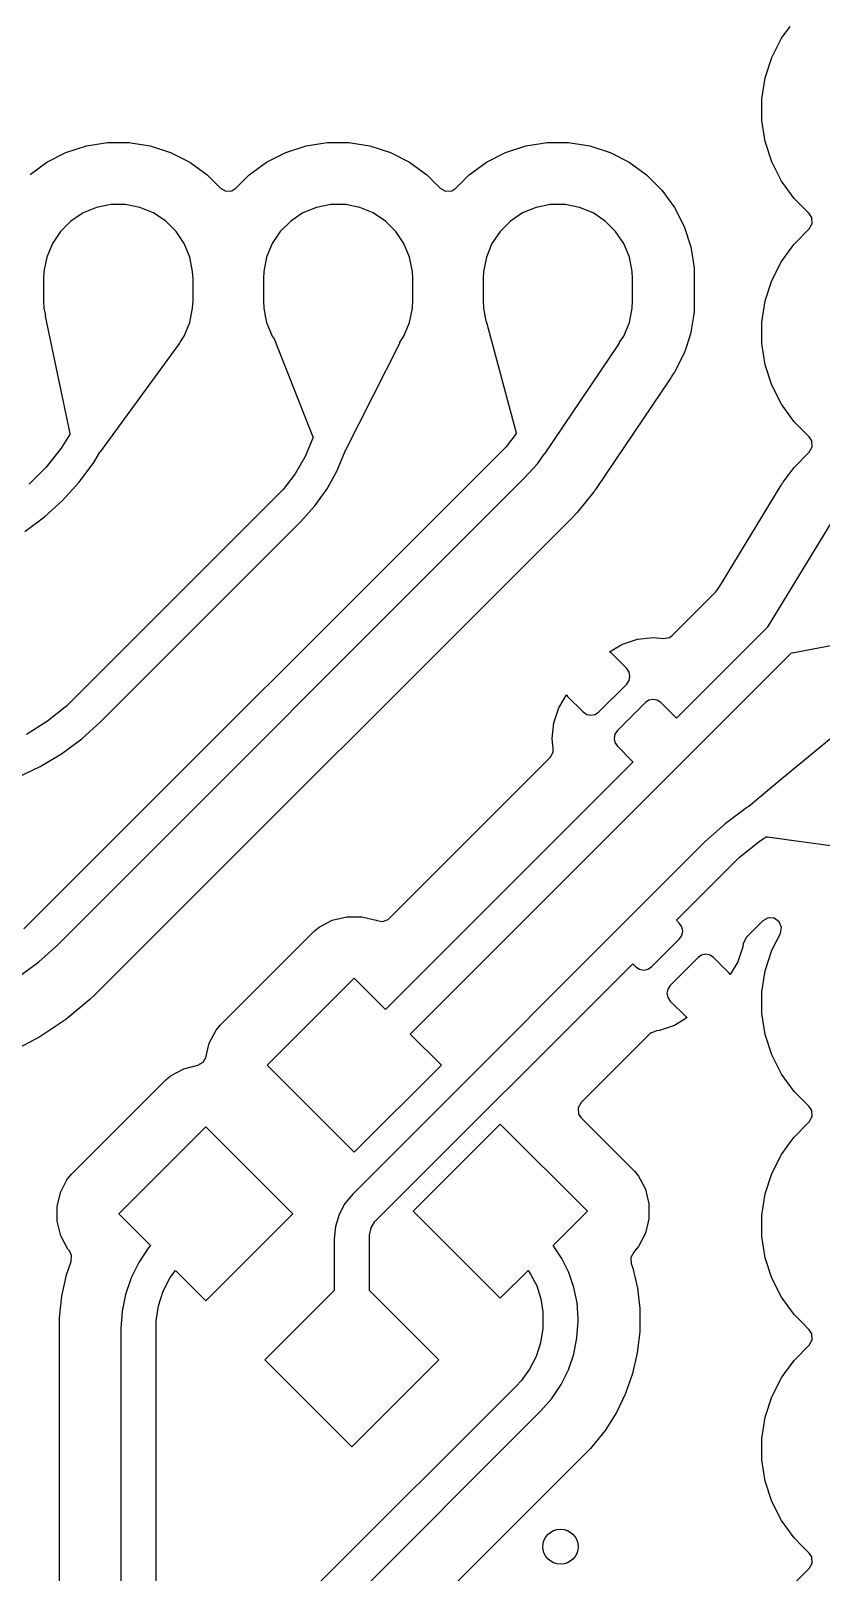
# Model space of a CAD drawing. Extents: x 86.9 to 125.9, y -129.9 to -70.9.
# Drawn here: x 104.18 to 113.17, y -97.34 to -79.8 of the extents above; entities that cross this region are included whole.
import ezdxf

# ---------------------------------------------------------------- set-up
doc = ezdxf.new("R2010")
doc.units = 0
doc.layers.add('BLACK', color=7, linetype='CONTINUOUS')

msp = doc.modelspace()

# ---------------------------------------------------------------- linework, layer by layer
at = {"layer": 'BLACK', "linetype": 'Continuous'}
for p, q in [((112.714894, -79.887361), (112.813046, -79.752266)), ((112.604096, -80.104815), (112.714894, -79.887361)), ((112.528679, -80.336924), (112.604096, -80.104815)), ((112.4905, -80.577973), (112.528679, -80.336924)), ((112.4905, -80.822027), (112.4905, -80.577973)), ((112.528679, -81.063076), (112.4905, -80.822027)), ((104.358357, -81.298896), (104.575813, -81.188097)), ((104.575813, -81.188097), (104.575814, -81.188096)), ((104.575814, -81.188096), (104.575815, -81.188096)), ((104.575815, -81.188096), (104.807924, -81.112679)), ((104.807924, -81.112679), (104.807926, -81.112678)), ((104.807926, -81.112678), (104.807928, -81.112678)), ((104.807928, -81.112678), (104.976231, -81.086021)), ((104.976231, -81.086021), (105.048973, -81.0745)), ((105.048973, -81.0745), (105.293027, -81.0745)), ((105.293027, -81.0745), (105.314468, -81.077896)), ((105.314468, -81.077896), (105.534073, -81.112678)), ((105.534073, -81.112678), (105.766188, -81.188097)), ((105.766188, -81.188097), (105.983643, -81.298896)), ((106.858361, -81.298894), (107.075815, -81.188096)), ((107.075815, -81.188096), (107.307924, -81.112679)), ((107.307924, -81.112679), (107.307926, -81.112678)), ((107.307926, -81.112678), (107.307928, -81.112678)), ((107.307928, -81.112678), (107.476231, -81.086021)), ((107.476231, -81.086021), (107.548973, -81.0745)), ((107.548973, -81.0745), (107.793027, -81.0745)), ((107.793027, -81.0745), (107.814468, -81.077896)), ((107.814468, -81.077896), (108.034073, -81.112678)), ((108.034073, -81.112678), (108.266188, -81.188097)), ((108.266188, -81.188097), (108.483643, -81.298896)), ((109.358361, -81.298894), (109.575815, -81.188096)), ((109.575815, -81.188096), (109.807924, -81.112679)), ((109.807924, -81.112679), (109.807926, -81.112678)), ((109.807926, -81.112678), (109.807928, -81.112678)), ((109.807928, -81.112678), (109.976231, -81.086021)), ((109.976231, -81.086021), (110.048973, -81.0745)), ((110.048973, -81.0745), (110.293027, -81.0745)), ((110.293027, -81.0745), (110.314468, -81.077896)), ((110.314468, -81.077896), (110.534073, -81.112678)), ((110.534073, -81.112678), (110.766188, -81.188097)), ((110.766188, -81.188097), (110.983643, -81.298896)), ((112.604096, -81.295185), (112.528679, -81.063076)), ((104.168767, -81.43664), (104.358357, -81.298896)), ((105.983643, -81.298896), (106.181077, -81.442339)), ((106.660924, -81.442339), (106.858358, -81.298896)), ((106.858358, -81.298896), (106.858359, -81.298895)), ((106.858359, -81.298895), (106.858361, -81.298894)), ((108.483643, -81.298896), (108.681077, -81.442339)), ((109.160924, -81.442339), (109.358358, -81.298896)), ((109.358358, -81.298896), (109.358359, -81.298895)), ((109.358359, -81.298895), (109.358361, -81.298894)), ((110.983643, -81.298896), (111.181077, -81.442339)), ((112.714894, -81.512639), (112.604096, -81.295185)), ((106.181077, -81.442339), (106.181082, -81.442343)), ((106.181082, -81.442343), (106.333319, -81.594581)), ((106.508681, -81.594581), (106.660919, -81.442343)), ((106.660919, -81.442343), (106.660924, -81.442339)), ((108.681077, -81.442339), (108.681082, -81.442343)), ((108.681082, -81.442343), (108.833319, -81.594581)), ((109.008681, -81.594581), (109.160919, -81.442343)), ((109.160919, -81.442343), (109.160924, -81.442339)), ((111.181077, -81.442339), (111.181082, -81.442343)), ((111.181082, -81.442343), (111.353657, -81.614918)), ((112.858345, -81.710083), (112.714894, -81.512639)), ((106.333319, -81.594581), (106.394642, -81.628066)), ((106.394642, -81.628066), (106.464334, -81.623082)), ((106.464334, -81.623082), (106.508681, -81.594581)), ((108.833319, -81.594581), (108.894642, -81.628066)), ((108.894642, -81.628066), (108.964334, -81.623082)), ((108.964334, -81.623082), (109.008681, -81.594581)), ((111.353657, -81.614918), (111.353661, -81.614923)), ((111.353661, -81.614923), (111.497104, -81.812357)), ((112.960619, -81.812357), (112.858345, -81.710083)), ((104.770313, -81.875367), (104.631766, -81.967941)), ((104.924258, -81.811601), (104.770313, -81.875367)), ((105.087685, -81.779093), (104.924258, -81.811601)), ((105.254315, -81.779093), (105.087685, -81.779093)), ((105.417742, -81.811601), (105.254315, -81.779093)), ((105.571687, -81.875367), (105.417742, -81.811601)), ((105.710234, -81.967941), (105.571687, -81.875367)), ((107.270313, -81.875367), (107.131766, -81.967941)), ((107.424258, -81.811601), (107.270313, -81.875367)), ((107.587685, -81.779093), (107.424258, -81.811601)), ((107.754315, -81.779093), (107.587685, -81.779093)), ((107.917742, -81.811601), (107.754315, -81.779093)), ((108.071687, -81.875367), (107.917742, -81.811601)), ((108.210234, -81.967941), (108.071687, -81.875367)), ((109.770313, -81.875367), (109.631766, -81.967941)), ((109.924258, -81.811601), (109.770313, -81.875367)), ((110.087685, -81.779093), (109.924258, -81.811601)), ((110.254315, -81.779093), (110.087685, -81.779093)), ((110.417742, -81.811601), (110.254315, -81.779093)), ((110.571687, -81.875367), (110.417742, -81.811601)), ((110.710234, -81.967941), (110.571687, -81.875367)), ((111.497104, -81.812357), (111.607903, -82.029812)), ((113.030581, -81.882319), (112.960619, -81.812357)), ((113.059082, -81.926666), (113.030581, -81.882319)), ((104.631766, -81.967941), (104.513941, -82.085766)), ((105.828059, -82.085766), (105.710234, -81.967941)), ((107.131766, -81.967941), (107.013941, -82.085766)), ((108.328059, -82.085766), (108.210234, -81.967941)), ((109.631766, -81.967941), (109.513941, -82.085766)), ((110.828059, -82.085766), (110.710234, -81.967941)), ((111.607903, -82.029812), (111.683322, -82.261927)), ((112.858344, -82.229918), (113.030581, -82.057681)), ((113.030581, -82.057681), (113.064066, -81.996358)), ((113.064066, -81.996358), (113.059082, -81.926666)), ((104.421367, -82.224313), (104.357601, -82.378258)), ((104.513941, -82.085766), (104.421367, -82.224313)), ((105.920633, -82.224313), (105.828059, -82.085766)), ((105.984399, -82.378258), (105.920633, -82.224313)), ((106.921367, -82.224313), (106.857601, -82.378258)), ((107.013941, -82.085766), (106.921367, -82.224313)), ((108.420633, -82.224313), (108.328059, -82.085766)), ((108.484399, -82.378258), (108.420633, -82.224313)), ((109.421367, -82.224313), (109.357601, -82.378258)), ((109.513941, -82.085766), (109.421367, -82.224313)), ((110.920633, -82.224313), (110.828059, -82.085766)), ((110.984399, -82.378258), (110.920633, -82.224313)), ((112.823589, -82.277754), (112.85834, -82.229923)), ((112.85834, -82.229923), (112.858344, -82.229918)), ((104.357601, -82.378258), (104.325093, -82.541685)), ((106.016907, -82.541685), (105.984399, -82.378258)), ((106.857601, -82.378258), (106.825093, -82.541685)), ((108.516907, -82.541685), (108.484399, -82.378258)), ((109.357601, -82.378258), (109.325093, -82.541685)), ((111.016907, -82.541685), (110.984399, -82.378258)), ((111.683322, -82.261927), (111.709524, -82.427361)), ((112.714894, -82.427361), (112.823589, -82.277754)), ((104.325093, -82.541685), (104.321, -82.625)), ((106.021, -82.625), (106.016907, -82.541685)), ((106.825093, -82.541685), (106.821, -82.625)), ((108.521, -82.625), (108.516907, -82.541685)), ((109.325093, -82.541685), (109.321, -82.625)), ((111.021, -82.625), (111.016907, -82.541685)), ((111.709524, -82.427361), (111.7215, -82.502973)), ((111.7215, -82.502973), (111.7215, -82.997027)), ((112.604096, -82.644815), (112.714894, -82.427361)), ((104.321, -82.625), (104.321, -82.875)), ((106.021, -82.875), (106.021, -82.625)), ((106.821, -82.625), (106.821, -82.875)), ((108.521, -82.875), (108.521, -82.625)), ((109.321, -82.625), (109.321, -82.875)), ((111.021, -82.875), (111.021, -82.625)), ((112.528679, -82.876924), (112.604096, -82.644815)), ((104.321, -82.875), (104.325093, -82.958315)), ((106.016907, -82.958315), (106.021, -82.875)), ((106.821, -82.875), (106.825093, -82.958315)), ((108.516907, -82.958315), (108.521, -82.875)), ((109.321, -82.875), (109.325093, -82.958315)), ((111.016907, -82.958315), (111.021, -82.875)), ((112.4905, -83.117973), (112.528679, -82.876924)), ((104.325093, -82.958315), (104.341768, -83.042144)), ((104.340367, -83.043396), (104.33946, -83.050893)), ((104.33946, -83.050893), (104.621321, -84.385249)), ((104.341768, -83.042144), (104.340367, -83.043396)), ((105.920633, -83.275687), (105.984399, -83.121742)), ((105.984399, -83.121742), (106.016907, -82.958315)), ((106.825093, -82.958315), (106.842102, -83.043822)), ((106.842102, -83.043822), (106.841658, -83.051709)), ((106.841658, -83.051709), (106.841825, -83.052158)), ((106.841825, -83.052158), (106.845709, -83.061953)), ((106.845709, -83.061953), (106.857601, -83.121742)), ((106.857601, -83.121742), (106.921367, -83.275687)), ((108.420633, -83.275687), (108.484399, -83.121742)), ((108.484399, -83.121742), (108.516907, -82.958315)), ((109.325093, -82.958315), (109.341819, -83.042399)), ((109.340918, -83.043204), (109.34016, -83.051325)), ((109.34016, -83.051325), (109.353312, -83.100176)), ((109.341819, -83.042399), (109.340918, -83.043204)), ((109.353312, -83.100176), (109.357601, -83.121742)), ((109.357601, -83.121742), (109.361932, -83.132196)), ((110.920633, -83.275687), (110.984399, -83.121742)), ((110.984399, -83.121742), (111.016907, -82.958315)), ((111.71311, -83.05), (111.684149, -83.232852)), ((111.7215, -82.997027), (111.71311, -83.05)), ((112.4905, -83.362027), (112.4905, -83.117973)), ((105.873134, -83.346775), (105.920633, -83.275687)), ((106.921367, -83.275687), (106.943666, -83.309058)), ((108.373772, -83.345819), (108.420633, -83.275687)), ((109.361932, -83.132196), (109.697197, -84.377563)), ((110.873302, -83.346524), (110.920633, -83.275687)), ((111.683321, -83.238076), (111.625073, -83.417345)), ((111.684149, -83.232852), (111.683321, -83.238076)), ((104.967469, -84.594098), (105.871331, -83.356026)), ((105.871331, -83.356026), (105.873441, -83.347323)), ((105.873441, -83.347323), (105.873134, -83.346775)), ((106.943666, -83.309058), (107.384426, -84.420916)), ((107.760693, -84.568902), (108.373588, -83.355474)), ((108.373588, -83.355474), (108.37426, -83.346544)), ((108.37426, -83.346544), (108.373772, -83.345819)), ((110.022521, -84.61459), (110.871882, -83.355929)), ((110.871882, -83.355929), (110.87367, -83.347154)), ((110.87367, -83.347154), (110.873302, -83.346524)), ((111.607903, -83.470187), (111.497107, -83.687637)), ((111.625073, -83.417345), (111.607903, -83.470187)), ((112.528679, -83.603076), (112.4905, -83.362027)), ((112.604096, -83.835185), (112.528679, -83.603076)), ((111.456681, -83.75057), (110.607325, -85.009223)), ((111.456688, -83.750557), (111.456681, -83.75057)), ((111.464881, -83.734539), (111.456688, -83.750557)), ((111.474959, -83.718122), (111.464881, -83.734539)), ((111.497106, -83.687639), (111.474959, -83.718122)), ((111.497107, -83.687637), (111.497106, -83.687639)), ((112.714894, -84.052639), (112.604096, -83.835185)), ((112.858345, -84.250083), (112.714894, -84.052639)), ((112.945499, -84.337237), (112.858345, -84.250083)), ((113.030581, -84.422319), (112.945499, -84.337237)), ((104.624576, -84.389998), (104.523, -84.551655)), ((104.621321, -84.385249), (104.624576, -84.389998)), ((107.382893, -84.438192), (107.296293, -84.647262)), ((107.386852, -84.423417), (107.382893, -84.438192)), ((107.384426, -84.420916), (107.386852, -84.423417)), ((109.699991, -84.381738), (109.57985, -84.538308)), ((109.697197, -84.377563), (109.699991, -84.381738)), ((113.059082, -84.466666), (113.030581, -84.422319)), ((113.064066, -84.536358), (113.059082, -84.466666)), ((109.50632, -84.611838), (104.196476, -89.921681)), ((104.523, -84.551655), (104.35171, -84.766447)), ((104.891358, -84.715147), (104.961593, -84.597967)), ((104.961593, -84.597967), (104.967469, -84.594098)), ((107.296293, -84.647262), (107.183145, -84.84324)), ((107.66043, -84.804668), (107.751679, -84.584372)), ((107.751679, -84.584372), (107.754542, -84.574436)), ((107.754542, -84.574436), (107.754727, -84.574436)), ((107.754727, -84.574436), (107.760693, -84.568902)), ((109.57985, -84.538308), (109.50632, -84.611836)), ((109.50632, -84.611836), (109.506321, -84.611837)), ((109.506321, -84.611837), (109.50632, -84.611838)), ((109.937605, -84.728575), (110.015274, -84.619111)), ((110.015274, -84.619111), (110.022105, -84.615168)), ((110.022105, -84.615168), (110.022521, -84.61459)), ((112.858342, -84.76992), (113.030581, -84.597681)), ((113.030581, -84.597681), (113.064066, -84.536358)), ((104.254563, -84.863603), (104.157451, -84.960715)), ((104.254579, -84.863579), (104.254563, -84.863603)), ((104.35171, -84.766447), (104.254578, -84.863578)), ((104.254578, -84.863578), (104.254579, -84.863579)), ((104.724983, -84.939478), (104.891358, -84.715147)), ((107.183145, -84.84324), (107.045384, -85.022773)), ((107.545089, -85.013361), (107.66043, -84.804668)), ((109.789164, -84.894678), (109.937605, -84.728575)), ((112.76477, -84.897432), (112.782802, -84.873834)), ((112.782802, -84.873834), (112.784548, -84.871491)), ((112.784548, -84.871491), (112.823837, -84.817414)), ((112.823837, -84.817414), (112.858342, -84.76992)), ((104.479319, -90.204524), (109.789162, -84.89468)), ((104.537421, -85.146421), (104.724983, -84.939478)), ((107.045384, -85.022773), (106.965377, -85.10278)), ((107.407107, -85.207828), (107.545089, -85.013361)), ((109.789162, -84.89468), (109.789164, -84.894678)), ((110.57936, -85.047355), (110.391189, -85.283311)), ((110.579672, -85.046859), (110.57936, -85.047355)), ((110.580618, -85.045583), (110.579672, -85.046859)), ((110.581375, -85.044516), (110.580618, -85.045583)), ((110.581398, -85.044531), (110.581375, -85.044516)), ((110.591002, -85.031574), (110.581398, -85.044531)), ((110.59472, -85.027289), (110.591002, -85.031574)), ((110.595131, -85.026718), (110.59472, -85.027289)), ((110.607325, -85.009223), (110.595131, -85.026718)), ((112.030516, -86.089923), (112.711866, -84.973305)), ((112.711866, -84.973305), (112.714894, -84.967361)), ((112.714894, -84.967361), (112.718631, -84.962217)), ((112.718631, -84.962217), (112.725671, -84.95068)), ((112.725671, -84.95068), (112.729587, -84.944394)), ((112.729587, -84.944394), (112.732427, -84.939832)), ((112.732427, -84.939832), (112.732708, -84.93939)), ((112.732708, -84.93939), (112.732712, -84.939385)), ((112.732712, -84.939385), (112.76477, -84.897432)), ((104.330482, -85.333989), (104.537426, -85.146426)), ((104.537426, -85.146426), (104.537421, -85.146421)), ((106.965375, -85.102783), (104.686476, -87.381681)), ((106.965377, -85.10278), (106.965375, -85.102783)), ((107.248219, -85.385623), (107.407107, -85.207828)), ((104.10615, -85.500365), (104.330482, -85.333989)), ((104.969318, -87.664525), (107.248216, -85.385626)), ((110.347205, -85.327295), (105.037361, -90.637138)), ((107.248216, -85.385626), (107.248219, -85.385624)), ((107.248219, -85.385624), (107.248219, -85.385623)), ((110.347206, -85.327294), (110.347205, -85.327295)), ((110.354273, -85.320227), (110.347206, -85.327294)), ((110.354277, -85.320222), (110.354273, -85.320227)), ((110.364423, -85.310076), (110.354277, -85.320222)), ((110.391189, -85.283311), (110.364423, -85.310076)), ((113.327908, -85.31816), (112.550367, -86.592418)), ((111.98382, -86.166449), (112.030516, -86.089923)), ((111.473031, -86.682161), (111.965651, -86.189541)), ((111.965651, -86.189541), (111.98382, -86.166449)), ((112.549799, -86.596051), (111.520676, -87.625174)), ((112.550367, -86.592418), (112.549799, -86.596051)), ((113.136933, -86.82281), (114.195319, -86.615916)), ((110.759814, -86.869626), (110.892015, -86.790083)), ((110.892015, -86.790083), (110.905891, -86.781734)), ((110.905891, -86.781734), (110.905892, -86.781733)), ((110.905892, -86.781733), (110.905893, -86.781733)), ((110.905893, -86.781733), (111.076045, -86.724402)), ((111.076045, -86.724402), (111.076052, -86.7244)), ((111.076052, -86.7244), (111.254554, -86.704987)), ((111.254554, -86.704987), (111.254556, -86.704987)), ((111.254556, -86.704987), (111.371944, -86.717753)), ((111.371944, -86.717753), (111.440719, -86.705432)), ((111.440719, -86.705432), (111.473031, -86.682161)), ((108.491992, -91.219542), (112.83024, -86.881294)), ((110.777256, -86.881281), (110.759814, -86.869626)), ((110.954033, -87.058058), (110.777256, -86.881281)), ((112.83024, -86.881294), (112.832284, -86.882142)), ((112.832284, -86.882142), (112.834528, -86.881925)), ((112.834528, -86.881925), (113.136933, -86.82281)), ((110.981129, -87.098611), (110.954033, -87.058058)), ((110.990644, -87.146446), (110.981129, -87.098611)), ((110.981129, -87.194282), (110.990644, -87.146446)), ((110.635835, -87.553033), (110.954033, -87.234835)), ((110.954033, -87.234835), (110.981129, -87.194282)), ((104.586371, -87.481778), (104.365014, -87.658305)), ((104.686472, -87.381678), (104.586371, -87.481778)), ((104.686476, -87.381681), (104.686472, -87.381678)), ((110.125401, -87.67505), (110.182734, -87.504891)), ((110.182734, -87.504891), (110.244438, -87.40234)), ((110.244438, -87.40234), (110.270627, -87.358813)), ((110.270627, -87.358813), (110.282281, -87.376256)), ((110.282281, -87.376256), (110.459058, -87.553033)), ((111.166165, -87.446967), (110.847967, -87.765165)), ((111.206718, -87.419871), (111.166165, -87.446967)), ((111.254554, -87.410356), (111.206718, -87.419871)), ((111.302389, -87.419871), (111.254554, -87.410356)), ((111.342942, -87.446967), (111.302389, -87.419871)), ((111.519719, -87.623744), (111.342942, -87.446967)), ((104.365014, -87.658305), (104.125283, -87.808938)), ((104.756935, -87.85701), (104.969229, -87.664598)), ((104.969229, -87.664598), (104.969318, -87.664525)), ((110.105987, -87.853554), (110.125401, -87.67505)), ((110.459058, -87.553033), (110.499611, -87.580129)), ((110.499611, -87.580129), (110.547446, -87.589644)), ((110.547446, -87.589644), (110.595282, -87.580129)), ((110.595282, -87.580129), (110.635835, -87.553033)), ((111.520676, -87.625174), (111.519719, -87.623744)), ((104.526711, -88.027756), (104.756935, -87.85701)), ((110.118755, -87.970945), (110.105987, -87.853554)), ((110.820871, -87.805718), (110.811356, -87.853554)), ((110.811356, -87.853554), (110.820871, -87.901389)), ((110.847967, -87.765165), (110.820871, -87.805718)), ((113.469168, -87.695539), (112.718894, -88.31543)), ((104.28086, -88.175113), (104.526711, -88.027756)), ((110.083163, -88.072029), (110.116648, -88.010706)), ((110.116648, -88.010706), (110.118755, -87.970945)), ((110.820871, -87.901389), (110.847967, -87.941942)), ((110.847967, -87.941942), (111.024744, -88.118719)), ((104.021749, -88.297664), (104.28086, -88.175113)), ((111.026175, -88.119675), (108.20915, -90.9367)), ((108.25298, -89.902212), (110.083163, -88.072029)), ((111.024744, -88.118719), (111.026175, -88.119675)), ((112.718894, -88.31543), (112.342039, -88.626795)), ((112.317639, -88.642743), (112.073132, -88.824082)), ((112.341011, -88.628734), (112.317639, -88.642743)), ((112.342039, -88.626795), (112.341011, -88.628734)), ((112.073132, -88.824082), (111.847752, -89.028357)), ((111.847572, -89.028505), (107.837766, -93.038311)), ((111.847752, -89.028357), (111.847572, -89.028505)), ((112.237718, -89.204059), (112.474985, -89.014844)), ((112.474985, -89.014844), (112.547059, -88.969557)), ((112.547059, -88.969557), (112.551325, -88.972585)), ((112.551325, -88.972585), (112.552344, -88.97277)), ((112.552344, -88.97277), (113.864272, -89.152176)), ((112.130424, -89.311354), (112.237718, -89.204059)), ((111.518868, -89.922893), (112.130414, -89.311347)), ((112.130414, -89.311347), (112.130415, -89.311346)), ((112.130415, -89.311346), (112.130424, -89.311354)), ((104.196472, -89.921678), (104.096371, -90.021778)), ((104.196476, -89.921681), (104.196472, -89.921678)), ((107.454743, -90.002412), (107.60537, -89.923356)), ((107.60537, -89.923356), (107.77054, -89.882646)), ((107.77054, -89.882646), (107.940652, -89.882646)), ((107.940652, -89.882646), (108.105825, -89.923356)), ((108.105825, -89.923356), (108.105827, -89.923357)), ((108.105827, -89.923357), (108.107679, -89.92433)), ((108.107679, -89.92433), (108.109187, -89.924631)), ((108.109187, -89.924631), (108.112836, -89.926016)), ((108.112836, -89.926016), (108.113067, -89.925409)), ((108.113067, -89.925409), (108.176188, -89.938052)), ((108.176188, -89.938052), (108.24124, -89.912557)), ((108.24124, -89.912557), (108.25298, -89.902212)), ((111.554033, -89.958058), (111.518868, -89.922893)), ((111.581129, -89.998611), (111.554033, -89.958058)), ((112.503945, -89.928474), (112.315908, -90.116511)), ((112.561819, -89.895791), (112.503945, -89.928474)), ((112.631624, -89.898783), (112.561819, -89.895791)), ((112.688731, -89.93904), (112.631624, -89.898783)), ((112.715007, -90.003781), (112.688731, -89.93904)), ((106.330302, -91.117783), (107.400284, -90.047801)), ((107.400284, -90.047801), (107.400304, -90.047782)), ((107.400304, -90.047782), (107.454743, -90.002412)), ((111.235835, -90.453033), (111.554033, -90.134835)), ((111.554033, -90.134835), (111.581129, -90.094282)), ((111.590644, -90.046446), (111.581129, -89.998611)), ((111.581129, -90.094282), (111.590644, -90.046446)), ((112.315908, -90.116511), (112.282423, -90.177834)), ((112.604096, -90.264815), (112.702112, -90.072448)), ((112.702112, -90.072448), (112.715007, -90.003781)), ((104.266935, -90.39701), (104.479232, -90.204596)), ((104.479232, -90.204596), (104.479319, -90.204524)), ((111.854554, -90.310356), (111.806718, -90.319871)), ((111.902389, -90.319871), (111.854554, -90.310356)), ((112.276599, -90.224953), (112.219266, -90.395109)), ((112.280316, -90.190781), (112.276599, -90.224951)), ((112.276599, -90.224951), (112.276599, -90.224953)), ((112.282423, -90.177834), (112.280316, -90.190781)), ((112.528679, -90.496924), (112.604096, -90.264815)), ((104.036711, -90.567756), (104.266935, -90.39701)), ((108.120598, -93.321163), (111.023893, -90.417868)), ((111.023893, -90.417868), (111.059058, -90.453033)), ((111.059058, -90.453033), (111.099611, -90.480129)), ((111.099611, -90.480129), (111.147446, -90.489644)), ((111.147446, -90.489644), (111.195282, -90.480129)), ((111.195282, -90.480129), (111.235835, -90.453033)), ((111.766165, -90.346967), (111.447967, -90.665165)), ((111.806718, -90.319871), (111.766165, -90.346967)), ((111.942942, -90.346967), (111.902389, -90.319871)), ((112.119719, -90.523744), (111.942942, -90.346967)), ((112.219266, -90.395109), (112.131374, -90.541186)), ((105.03736, -90.637139), (104.974646, -90.699854)), ((105.037361, -90.637138), (105.03736, -90.637139)), ((107.855596, -90.583147), (106.865647, -91.573096)), ((108.20915, -90.9367), (107.855596, -90.583147)), ((111.447967, -90.665165), (111.420871, -90.705718)), ((112.131374, -90.541186), (112.119719, -90.523744)), ((112.4905, -90.737973), (112.528679, -90.496924)), ((104.848846, -90.825645), (104.573807, -91.051363)), ((104.907792, -90.7667), (104.848846, -90.825645)), ((104.907882, -90.766618), (104.907792, -90.7667)), ((104.916058, -90.758442), (104.907882, -90.766618)), ((104.916059, -90.75844), (104.916058, -90.758442)), ((104.974646, -90.699853), (104.916059, -90.75844)), ((104.974646, -90.699854), (104.974646, -90.699853)), ((111.420871, -90.705718), (111.411356, -90.753554)), ((111.411356, -90.753554), (111.420871, -90.801389)), ((111.420871, -90.801389), (111.447967, -90.841942)), ((112.4905, -90.982027), (112.4905, -90.737973)), ((111.447967, -90.841942), (111.624744, -91.018719)), ((112.528679, -91.223076), (112.4905, -90.982027)), ((104.573807, -91.051363), (104.277969, -91.249036)), ((106.205856, -91.32287), (106.284913, -91.172242)), ((106.284913, -91.172242), (106.330283, -91.117803)), ((106.330283, -91.117803), (106.330302, -91.117783)), ((111.291787, -91.179314), (111.22727, -91.206131)), ((111.32595, -91.175599), (111.291787, -91.179314)), ((111.496109, -91.118266), (111.32595, -91.175599)), ((111.607293, -91.051368), (111.496109, -91.118266)), ((111.642187, -91.030373), (111.607293, -91.051368)), ((111.624744, -91.018719), (111.642187, -91.030373)), ((104.277969, -91.249036), (103.96418, -91.416761)), ((106.166498, -91.482554), (106.205844, -91.322918)), ((106.205844, -91.322918), (106.205856, -91.32287)), ((108.845545, -91.573096), (108.491992, -91.219542)), ((111.217513, -91.214906), (110.435444, -91.996975)), ((111.22727, -91.206131), (111.217513, -91.214906)), ((112.604096, -91.455185), (112.528679, -91.223076)), ((106.075777, -91.573276), (106.136157, -91.53812)), ((106.136157, -91.53812), (106.166498, -91.482554)), ((112.714894, -91.672639), (112.604096, -91.455185)), ((105.711026, -91.73706), (105.765465, -91.69169)), ((105.765465, -91.69169), (105.916092, -91.612634)), ((105.916092, -91.612634), (106.075777, -91.573276)), ((106.865647, -91.573096), (107.855596, -92.563045)), ((107.855596, -92.563045), (108.845545, -91.573096)), ((112.858345, -91.870083), (112.714894, -91.672639)), ((104.641024, -92.807061), (105.711006, -91.737079)), ((105.711006, -91.737079), (105.711026, -91.73706)), ((112.960684, -91.972422), (112.858345, -91.870083)), ((110.435444, -91.996975), (110.401959, -92.058298)), ((110.401959, -92.058298), (110.406943, -92.12799)), ((113.030581, -92.042319), (112.960684, -91.972422)), ((113.059082, -92.086666), (113.030581, -92.042319)), ((110.406943, -92.12799), (110.435444, -92.172337)), ((110.435444, -92.172337), (111.041889, -92.778782)), ((112.858344, -92.389918), (113.030581, -92.217681)), ((113.030581, -92.217681), (113.064066, -92.156358)), ((113.064066, -92.156358), (113.059082, -92.086666)), ((106.166318, -92.272425), (105.176369, -93.262374)), ((107.156267, -93.262374), (106.166318, -92.272425)), ((109.51659, -92.244141), (108.526641, -93.23409)), ((110.506539, -93.23409), (109.51659, -92.244141)), ((112.810959, -92.455138), (112.85834, -92.389923)), ((112.85834, -92.389923), (112.858344, -92.389918)), ((112.604096, -92.804815), (112.714894, -92.587361)), ((112.714894, -92.587361), (112.810959, -92.455138)), ((104.516578, -93.012149), (104.586994, -92.877983)), ((104.586994, -92.877983), (104.595635, -92.86152)), ((104.595635, -92.86152), (104.641005, -92.807081)), ((104.641005, -92.807081), (104.641024, -92.807061)), ((111.041889, -92.778782), (111.041909, -92.778804)), ((111.041909, -92.778804), (111.087274, -92.833236)), ((111.087274, -92.833236), (111.16633, -92.983863)), ((112.528679, -93.036924), (112.604096, -92.804815)), ((104.475868, -93.177318), (104.516578, -93.012149)), ((107.814862, -93.066217), (107.748402, -93.147191)), ((107.837756, -93.038321), (107.814862, -93.066217)), ((107.837763, -93.038314), (107.837756, -93.038321)), ((107.837766, -93.038311), (107.837762, -93.038314)), ((107.837762, -93.038314), (107.837763, -93.038314)), ((111.16633, -92.983863), (111.20704, -93.149034)), ((112.4905, -93.277973), (112.528679, -93.036924)), ((104.475868, -93.34743), (104.475868, -93.177318)), ((105.176369, -93.262374), (105.537283, -93.623287)), ((106.166318, -94.252323), (107.156267, -93.262374)), ((107.681999, -93.271408), (107.641105, -93.406193)), ((107.748402, -93.147191), (107.681999, -93.271408)), ((108.526641, -93.23409), (109.51659, -94.224039)), ((110.118239, -93.62239), (110.506539, -93.23409)), ((111.20704, -93.149034), (111.20704, -93.319145)), ((112.4905, -93.522027), (112.4905, -93.277973)), ((104.516578, -93.512599), (104.475868, -93.34743)), ((107.641105, -93.406193), (107.627293, -93.546367)), ((108.027295, -93.504453), (108.049005, -93.423447)), ((108.049005, -93.423447), (108.090941, -93.35082)), ((108.090941, -93.35082), (108.120592, -93.321171)), ((108.120592, -93.32117), (108.120596, -93.321165)), ((108.120592, -93.321171), (108.120592, -93.32117)), ((108.120596, -93.321165), (108.120598, -93.321163)), ((111.20704, -93.319145), (111.16633, -93.484316)), ((104.592305, -93.656884), (104.516578, -93.512599)), ((105.537283, -93.623287), (105.512309, -93.651764)), ((107.627293, -93.546367), (107.627312, -93.546367)), ((107.627312, -93.546367), (107.627313, -93.546369)), ((107.627313, -93.546369), (107.627312, -93.546376)), ((107.627312, -93.546376), (107.627312, -94.133419)), ((108.027294, -93.546183), (108.027295, -93.504453)), ((108.027312, -93.546376), (108.027294, -93.546183)), ((108.027312, -94.133419), (108.027312, -93.546376)), ((110.217677, -93.771214), (110.118239, -93.62239)), ((111.087274, -93.634943), (111.041904, -93.689382)), ((111.16633, -93.484316), (111.087274, -93.634943)), ((112.528679, -93.763076), (112.4905, -93.522027)), ((104.58341, -93.956881), (104.636181, -93.806084)), ((104.595635, -93.663227), (104.592305, -93.656884)), ((104.614395, -93.685737), (104.595635, -93.663227)), ((104.639745, -93.736305), (104.614395, -93.685737)), ((104.636181, -93.806084), (104.639745, -93.736305)), ((105.402826, -93.815609), (105.315666, -93.992343)), ((105.512309, -93.651764), (105.402826, -93.815609)), ((110.296841, -93.931746), (110.217677, -93.771214)), ((111.033704, -93.697583), (111.000219, -93.758906)), ((111.000219, -93.758906), (111.004343, -93.826216)), ((111.041885, -93.689402), (111.033704, -93.697583)), ((111.041904, -93.689382), (111.041885, -93.689402)), ((112.604096, -93.995185), (112.528679, -93.763076)), ((104.52824, -94.198559), (104.583406, -93.956894)), ((104.583406, -93.956894), (104.583408, -93.95689)), ((104.583408, -93.95689), (104.58341, -93.956881)), ((105.315666, -93.992343), (105.252319, -94.178941)), ((105.682052, -94.144116), (105.761126, -93.988934)), ((105.761126, -93.988934), (105.8208, -93.906804)), ((105.8208, -93.906804), (106.166318, -94.252323)), ((109.51659, -94.224039), (109.832206, -93.908423)), ((109.832206, -93.908423), (109.860856, -93.947859)), ((109.860856, -93.947859), (109.930054, -94.083671)), ((110.354374, -94.101237), (110.296841, -93.931746)), ((111.004343, -93.826216), (111.023774, -93.881748)), ((111.023774, -93.881748), (111.023779, -93.881766)), ((111.023779, -93.881766), (111.075483, -94.108297)), ((112.714894, -94.212639), (112.604096, -93.995185)), ((105.628228, -94.309756), (105.682052, -94.144116)), ((107.627312, -94.133419), (106.837363, -94.923368)), ((108.817261, -94.923368), (108.027312, -94.133419)), ((109.930054, -94.083671), (109.977155, -94.228635)), ((110.389293, -94.276787), (110.354374, -94.101237)), ((111.075483, -94.108297), (111.075485, -94.108313)), ((111.075485, -94.108313), (111.1015, -94.339201)), ((104.500478, -94.44488), (104.52824, -94.198559)), ((105.252319, -94.178941), (105.213869, -94.372211)), ((105.600977, -94.481777), (105.628228, -94.309756)), ((109.977155, -94.228635), (110.000999, -94.379183)), ((110.401, -94.455393), (110.389293, -94.276787)), ((111.1015, -94.339201), (111.1015, -94.339206)), ((111.1015, -94.339206), (111.1015, -94.366703)), ((112.858345, -94.410083), (112.714894, -94.212639)), ((104.500475, -94.566507), (104.500478, -94.44488)), ((105.213869, -94.372211), (105.200974, -94.568846)), ((105.600975, -94.568589), (105.600977, -94.481777)), ((110.000999, -94.379183), (110.001, -94.455393)), ((110.001, -94.455393), (110.001, -94.455394)), ((110.001, -94.455394), (110.001, -94.485722)), ((110.001, -94.485722), (110.001008, -94.485803)), ((110.001008, -94.485803), (110.001007, -94.567693)), ((110.388672, -94.673888), (110.401008, -94.485726)), ((110.401, -94.455394), (110.401, -94.455393)), ((110.401, -94.485722), (110.401, -94.455394)), ((110.401, -94.485726), (110.401, -94.485722)), ((110.401008, -94.485726), (110.401, -94.485726)), ((111.1015, -94.366703), (111.1015, -94.39704)), ((111.1015, -94.39704), (111.101501, -94.397046)), ((111.101501, -94.397046), (111.101501, -94.422287)), ((111.101501, -94.422287), (111.101501, -94.434371)), ((111.101501, -94.434371), (111.101509, -94.434398)), ((111.101509, -94.434398), (111.101507, -94.606036)), ((112.952615, -94.504353), (112.858345, -94.410083)), ((113.030581, -94.582319), (112.952615, -94.504353)), ((104.500473, -94.620112), (104.500475, -94.566507)), ((104.500499, -94.620201), (104.500473, -94.620112)), ((104.500497, -94.657512), (104.500499, -94.620201)), ((104.5005, -94.657527), (104.500497, -94.657512)), ((104.5005, -111.918809), (104.5005, -94.657527)), ((105.200974, -94.568846), (105.201, -94.568846)), ((105.201, -94.568846), (105.201001, -94.568848)), ((105.201001, -94.568848), (105.201, -94.568853)), ((105.201, -94.568853), (105.201, -112.0075)), ((105.601, -94.568853), (105.600975, -94.568589)), ((105.601, -112.0075), (105.601, -94.568853)), ((110.001007, -94.567693), (109.975357, -94.729623)), ((110.351882, -94.858832), (110.388672, -94.673888)), ((111.101507, -94.606036), (111.074567, -94.845101)), ((113.059082, -94.626666), (113.030581, -94.582319)), ((113.030581, -94.757681), (113.064066, -94.696358)), ((113.064066, -94.696358), (113.059082, -94.626666)), ((109.975357, -94.729623), (109.924693, -94.885547)), ((110.291268, -95.037391), (110.351882, -94.858832)), ((111.074565, -94.845111), (111.021025, -95.079669)), ((111.074567, -94.845103), (111.074565, -94.845111)), ((111.074567, -94.845101), (111.074567, -94.845103)), ((112.858344, -94.929918), (113.030581, -94.757681)), ((106.837363, -94.923368), (107.827312, -95.913317)), ((107.827312, -95.913317), (108.817261, -94.923368)), ((109.850261, -95.031626), (109.753894, -95.164263)), ((109.924693, -94.885547), (109.850261, -95.031626)), ((110.207865, -95.20651), (110.291268, -95.037391)), ((112.749544, -95.079669), (112.85834, -94.929923)), ((112.85834, -94.929923), (112.858344, -94.929918)), ((109.695927, -95.222231), (107.456474, -97.461683)), ((109.695929, -95.222228), (109.695927, -95.222231)), ((109.753894, -95.164263), (109.695929, -95.222227)), ((109.695929, -95.222227), (109.695929, -95.222228)), ((110.103103, -95.363298), (110.207865, -95.20651)), ((111.021023, -95.079675), (110.941563, -95.306753)), ((111.021024, -95.079674), (111.021023, -95.079675)), ((111.021025, -95.079669), (111.021024, -95.079674)), ((112.604096, -95.344815), (112.714894, -95.127361)), ((112.714894, -95.127361), (112.749544, -95.079669)), ((109.978772, -95.50507), (110.103103, -95.363298)), ((110.941563, -95.306753), (110.837169, -95.523526)), ((112.528679, -95.576924), (112.604096, -95.344815)), ((107.739319, -97.744524), (109.97877, -95.505072)), ((109.97877, -95.505072), (109.978773, -95.50507)), ((109.978773, -95.50507), (109.978772, -95.50507)), ((110.837162, -95.523539), (110.709176, -95.727225)), ((110.837169, -95.523526), (110.837162, -95.523539)), ((110.709172, -95.72723), (110.559163, -95.915335)), ((110.709176, -95.727225), (110.709172, -95.72723)), ((112.4905, -95.817973), (112.528679, -95.576924)), ((110.559163, -95.915335), (110.540449, -95.934049)), ((112.4905, -96.062027), (112.4905, -95.817973)), ((110.540424, -95.934076), (108.297361, -98.177138)), ((110.540449, -95.934049), (110.540424, -95.934076)), ((112.528679, -96.303076), (112.4905, -96.062027)), ((112.604096, -96.535185), (112.528679, -96.303076)), ((112.714894, -96.752639), (112.604096, -96.535185)), ((112.858345, -96.950083), (112.714894, -96.752639)), ((112.947965, -97.039703), (112.858345, -96.950083)), ((113.030581, -97.122319), (112.947965, -97.039703)), ((113.059082, -97.166666), (113.030581, -97.122319)), ((112.858344, -97.469918), (113.030581, -97.297681)), ((113.030581, -97.297681), (113.064066, -97.236358)), ((113.064066, -97.236358), (113.059082, -97.166666))]:
    msp.add_line(p, q, dxfattribs=at)
at = {"layer": 'BLACK'}
msp.add_circle((110.201, -97.05), 0.2, dxfattribs=at)

doc.saveas('drawing.dxf')
